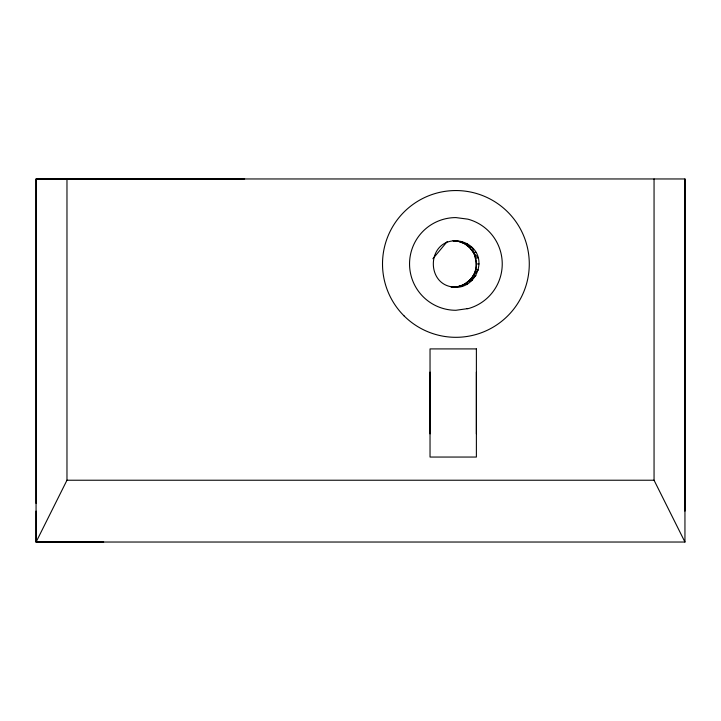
<?xml version="1.0" encoding="UTF-8"?>
<svg xmlns="http://www.w3.org/2000/svg" width="721" height="721" viewBox="0 0 721 721"><rect width="100%" height="100%" fill="white"/><g stroke="black" fill="none" stroke-linecap="round" stroke-linejoin="round"><path stroke-width="1.08" d="M36.068 503.402L36.068 178.961L684.95 178.961L684.95 542.03L36.068 542.03L36.068 511.126M430.031 433.88L430.031 372.081M476.383 433.88L476.383 372.081M451.211 286.85C459.989 287.967 468.758 282.956 473.273 275.53C479.059 266.563 474.878 256.631 472.282 247.546C467.217 242.644 460.187 240.408 453.212 240.769A23.171 23.171 0 0 1 464.793 243.869L467.487 243.869M466.523 245.194L472.282 247.546C487.838 261.939 474.03 290.076 453.212 287.12M103.671 542.021L36.095 542.03L66.972 480.231L66.972 178.961M432.906 258.722L447.209 241.553M451.193 287.021A23.171 23.171 0 0 0 464.793 284.002L475.968 275.521L473.273 275.53L478.284 269.933L475.59 269.942M467.352 282.046L472.282 280.325L469.596 280.325A23.171 23.171 0 0 0 469.596 247.546L464.793 243.869L459.205 241.562L453.212 240.769M455.897 240.76C425.814 240.454 425.814 287.418 455.897 287.111M36.068 542.03L36.05 178.961L244.644 178.952M61.042 178.961L74.074 178.943M459.205 241.562L461.9 241.553M467.352 245.834L469.596 247.546L472.282 247.546M469.596 247.555L473.273 252.359L475.968 252.35M475.59 257.947L478.284 257.938L473.273 252.359M476.383 263.94L479.068 263.94M464.793 284.011L467.487 284.011M459.205 286.327L461.9 286.318M66.972 480.231L654.055 480.231L684.95 542.03M684.95 178.961L684.95 511.126M654.055 178.961L654.055 480.231M467.073 308.705L455.897 310.282A46.351 46.351 0 0 1 409.546 263.94A46.351 46.351 0 0 1 455.897 217.589L467.893 219.166A46.351 46.351 0 0 1 467.893 308.705L467.073 308.705M476.383 348.91L430.031 348.91L430.031 457.051L476.383 457.051L476.383 348.91M404.003 315.825A73.389 73.389 0 0 0 526.781 282.929A73.389 73.389 0 0 0 436.908 193.048A73.389 73.389 0 0 0 404.003 315.825"/></g></svg>
